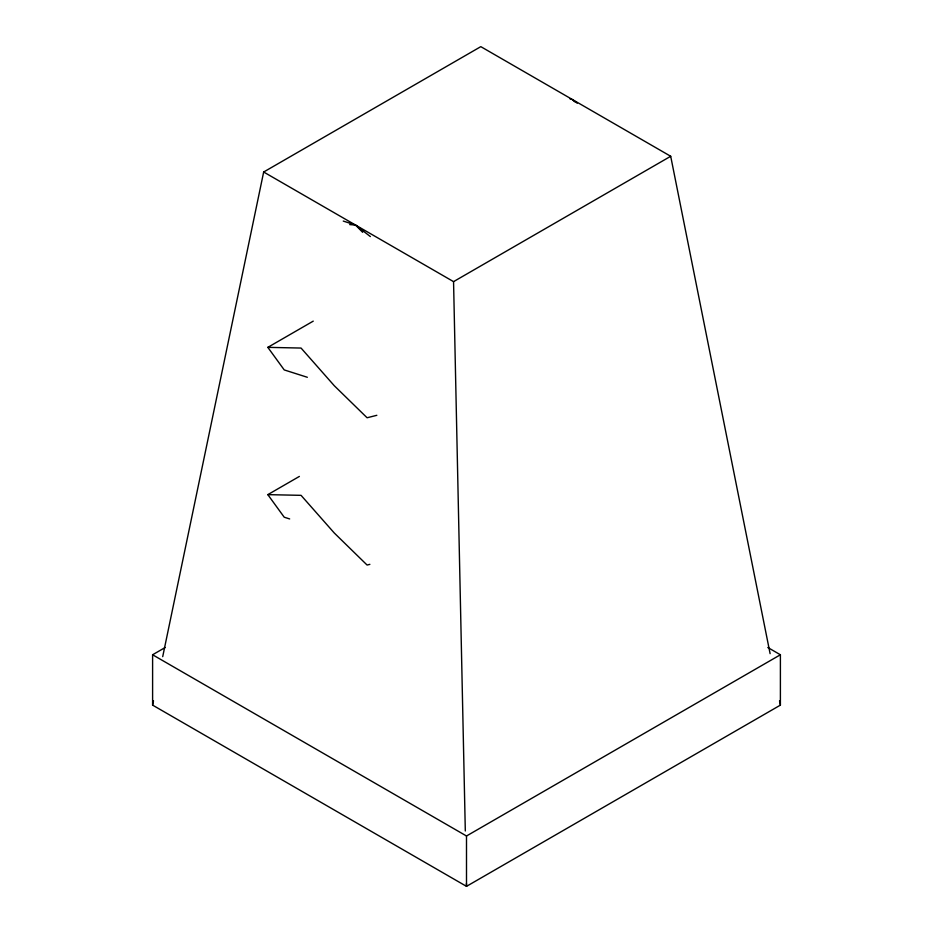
<?xml version="1.0" encoding="UTF-8"?>
<svg xmlns="http://www.w3.org/2000/svg" width="933" height="933" viewBox="0 0 933 933"><rect width="100%" height="100%" fill="white"/><g stroke="black" fill="none" stroke-linecap="round" stroke-linejoin="round"><path stroke-width="1.4" d="M767.789 647.49L780.396 654.768L780.396 705.126L466.5 886.35L152.604 705.126L153.49 700.846M162.704 656.657L263.666 172.01L480.81 46.65L670.699 156.278L770.11 653.671M307.342 377.282L284.227 369.923L267.829 347.356L313.255 321.127M263.666 172.01L453.555 281.638L670.699 156.278M289.662 518.935L284.227 517.209L267.829 494.642L299.376 476.425M152.604 705.126L152.604 654.768L165.211 647.49M152.604 654.768L466.5 835.991L780.396 654.768M376.839 415.302L367.089 417.762L334.282 385.726L301.056 348.056L267.829 347.356M369.876 564.348L367.089 565.048L334.282 533L301.056 495.341L267.829 494.642M349.712 224.596L355.496 225.028L370.366 236.574M569.911 98.793L572.629 99.668L577.212 103.213M343.262 221.074L355.496 225.028L362.645 232.305M572.629 99.668L574.681 101.744M779.533 700.835L780.396 705.126M453.555 281.638L465.31 830.976M466.442 883.434L466.5 886.35L466.5 835.991"/></g></svg>
